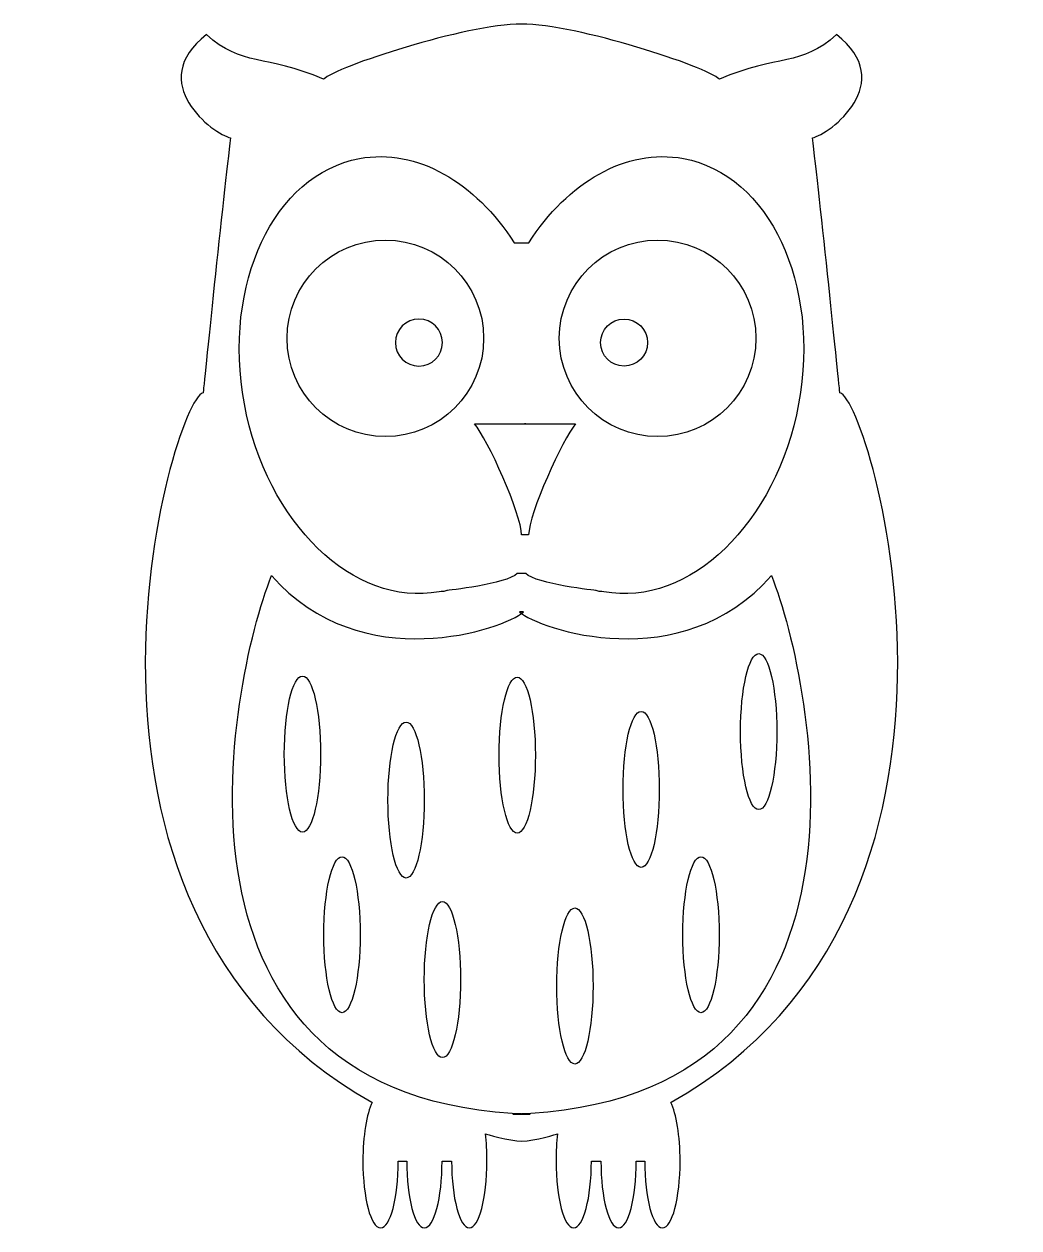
# Model space of a CAD drawing. Header units: centimetres. Extents: x -8.2 to 8.2, y -10 to 10.
import ezdxf

# ---------------------------------------------------------------- set-up
doc = ezdxf.new("R2010")
doc.units = ezdxf.units.CM
doc.header["$MEASUREMENT"] = 0
doc.layers.add('Camada 1', color=7, linetype='Continuous')

msp = doc.modelspace()

# ---------------------------------------------------------------- linework, layer by layer
at = {"layer": 'Camada 1'}
for points, knots in [([(0.00799, -8.5177), (-0.20405, -8.5177), (-0.59679, -8.39591), (-0.59679, -8.39591), (-0.59679, -8.39591), (-0.58031, -8.53415), (-0.57118, -8.68735), (-0.57118, -8.84864), (-0.57118, -8.84864), (-0.57118, -9.45837), (-0.70204, -9.95248), (-0.86336, -9.95248), (-0.86336, -9.95248), (-1.02468, -9.95248), (-1.15554, -9.45837), (-1.15554, -8.84864), (-1.15554, -8.84864), (-1.15554, -8.84864), (-1.31358, -8.84865), (-1.31358, -8.84865), (-1.31358, -8.84865), (-1.31358, -9.45838), (-1.44444, -9.95249), (-1.60576, -9.95249), (-1.60576, -9.95249), (-1.76708, -9.95249), (-1.89794, -9.45838), (-1.89794, -8.84865), (-1.89794, -8.84865), (-1.89794, -8.84865), (-2.0392, -8.84865), (-2.0392, -8.84865), (-2.0392, -8.84865), (-2.0392, -9.45838), (-2.17009, -9.95249), (-2.33138, -9.95249), (-2.33138, -9.95249), (-2.49267, -9.95249), (-2.62356, -9.45838), (-2.62356, -8.84865), (-2.62356, -8.84865), (-2.62356, -8.42889), (-2.56167, -8.0639), (-2.47037, -7.87721), (-2.47037, -7.87721), (-2.47037, -7.87721), (-2.47542, -7.87493), (-2.47542, -7.87493), (-2.47542, -7.87493), (-8.22748, -4.62865), (-5.77887, 3.74319), (-5.26627, 3.85681), (-5.26627, 3.85681), (-5.26627, 3.85681), (-4.92461, 7.21702), (-4.81047, 8.07125), (-4.81047, 8.07125), (-5.09505, 8.12834), (-6.2344, 8.98258), (-5.2092, 9.78001), (-5.2092, 9.78001), (-4.62989, 9.2451), (-4.24106, 9.45714), (-3.27293, 9.03939), (-3.27293, 9.03939), (-3.07486, 9.2451), (-0.91892, 9.95249), (0, 9.95249), (0, 9.95249), (0.91895, 9.95249), (3.07486, 9.2451), (3.27295, 9.03938), (3.27295, 9.03938), (4.24109, 9.45713), (4.62989, 9.24509), (5.20922, 9.78), (5.20922, 9.78), (6.23443, 8.98257), (5.09511, 8.12831), (4.81052, 8.07124), (4.81052, 8.07124), (4.92463, 7.21698), (5.26632, 3.8568), (5.26632, 3.8568), (5.26632, 3.8568), (5.77892, 3.74319), (8.22754, -4.62865), (2.47552, -7.87496), (2.47552, -7.87496), (2.47552, -7.87496), (2.47047, -7.87724), (2.47047, -7.87724), (2.47047, -7.87724), (2.56178, -8.06393), (2.62366, -8.42892), (2.62366, -8.84868), (2.62366, -8.84868), (2.62366, -9.45841), (2.4928, -9.95252), (2.33145, -9.95252), (2.33145, -9.95252), (2.17013, -9.95252), (2.03927, -9.45841), (2.03927, -8.84868), (2.03927, -8.84868), (2.03927, -8.84868), (1.89799, -8.84867), (1.89799, -8.84867), (1.89799, -8.84867), (1.89799, -9.4584), (1.76713, -9.95251), (1.60581, -9.95251), (1.60581, -9.95251), (1.44449, -9.95251), (1.3136, -9.4584), (1.3136, -8.84867), (1.3136, -8.84867), (1.3136, -8.84867), (1.15559, -8.84867), (1.15559, -8.84867), (1.15559, -8.84867), (1.15559, -9.4584), (1.0247, -9.95251), (0.86338, -9.95251), (0.86338, -9.95251), (0.70206, -9.95251), (0.5712, -9.4584), (0.5712, -8.84867), (0.5712, -8.84867), (0.5712, -8.68735), (0.58033, -8.53416), (0.59681, -8.39594), (0.59681, -8.39594), (0.59682, -8.39592), (0.22008, -8.5177), (0.00799, -8.5177), (0.00799, -8.5177), (0.00799, -8.5177), (0.00799, -8.5177), (0.00799, -8.5177)], [0, 0, 0, 0, 0.02777778, 0.02777778, 0.02777778, 0.02777778, 0.05555556, 0.05555556, 0.05555556, 0.05555556, 0.08333333, 0.08333333, 0.08333333, 0.08333333, 0.11111111, 0.11111111, 0.11111111, 0.11111111, 0.13888889, 0.13888889, 0.13888889, 0.13888889, 0.16666667, 0.16666667, 0.16666667, 0.16666667, 0.19444444, 0.19444444, 0.19444444, 0.19444444, 0.22222222, 0.22222222, 0.22222222, 0.22222222, 0.25, 0.25, 0.25, 0.25, 0.27777778, 0.27777778, 0.27777778, 0.27777778, 0.30555556, 0.30555556, 0.30555556, 0.30555556, 0.33333333, 0.33333333, 0.33333333, 0.33333333, 0.36111111, 0.36111111, 0.36111111, 0.36111111, 0.38888889, 0.38888889, 0.38888889, 0.38888889, 0.41666667, 0.41666667, 0.41666667, 0.41666667, 0.44444444, 0.44444444, 0.44444444, 0.44444444, 0.47222222, 0.47222222, 0.47222222, 0.47222222, 0.5, 0.5, 0.5, 0.5, 0.52777778, 0.52777778, 0.52777778, 0.52777778, 0.55555556, 0.55555556, 0.55555556, 0.55555556, 0.58333333, 0.58333333, 0.58333333, 0.58333333, 0.61111111, 0.61111111, 0.61111111, 0.61111111, 0.63888889, 0.63888889, 0.63888889, 0.63888889, 0.66666667, 0.66666667, 0.66666667, 0.66666667, 0.69444444, 0.69444444, 0.69444444, 0.69444444, 0.72222222, 0.72222222, 0.72222222, 0.72222222, 0.75, 0.75, 0.75, 0.75, 0.77777778, 0.77777778, 0.77777778, 0.77777778, 0.80555556, 0.80555556, 0.80555556, 0.80555556, 0.83333333, 0.83333333, 0.83333333, 0.83333333, 0.86111111, 0.86111111, 0.86111111, 0.86111111, 0.88888889, 0.88888889, 0.88888889, 0.88888889, 0.91666667, 0.91666667, 0.91666667, 0.91666667, 0.94444444, 0.94444444, 0.94444444, 0.94444444, 1, 1, 1, 1]), ([(0.07051, 0.86871), (0.2473, 0.69218), (1.23701, 0.5859), (1.23701, 0.5859), (1.23701, 0.5859), (1.34123, 0.54685), (1.24841, 0.58667), (1.35978, 0.56611), (1.35978, 0.56611), (2.77609, 0.30536), (4.21979, 1.69707), (4.58426, 3.67547), (4.58426, 3.67547), (4.94875, 5.65334), (4.0955, 7.46838), (2.67894, 7.72963), (2.67894, 7.72963), (1.72652, 7.90489), (0.76169, 7.33294), (0.121, 6.33819), (0.121, 6.33819), (0.121, 6.33819), (-0.12099, 6.33817), (-0.12099, 6.33817), (-0.12099, 6.33817), (-0.76168, 7.33292), (-1.72653, 7.90487), (-2.67893, 7.72961), (-2.67893, 7.72961), (-4.09551, 7.46836), (-4.94874, 5.65332), (-4.58425, 3.67545), (-4.58425, 3.67545), (-4.21979, 1.69708), (-2.77606, 0.30535), (-1.35975, 0.56609), (-1.35975, 0.56609), (-1.24841, 0.58662), (-1.34123, 0.5468), (-1.23698, 0.58588), (-1.23698, 0.58588), (-1.23698, 0.58588), (-0.24728, 0.69216), (-0.07048, 0.86869), (-0.07048, 0.86869), (-0.07048, 0.86869), (0.07051, 0.86871), (0.07051, 0.86871)], [0, 0, 0, 0, 0.07692308, 0.07692308, 0.07692308, 0.07692308, 0.15384615, 0.15384615, 0.15384615, 0.15384615, 0.23076923, 0.23076923, 0.23076923, 0.23076923, 0.30769231, 0.30769231, 0.30769231, 0.30769231, 0.38461538, 0.38461538, 0.38461538, 0.38461538, 0.46153846, 0.46153846, 0.46153846, 0.46153846, 0.53846154, 0.53846154, 0.53846154, 0.53846154, 0.61538462, 0.61538462, 0.61538462, 0.61538462, 0.69230769, 0.69230769, 0.69230769, 0.69230769, 0.76923077, 0.76923077, 0.76923077, 0.76923077, 0.84615385, 0.84615385, 0.84615385, 0.84615385, 1, 1, 1, 1]), ([(-2.25129, 3.13089), (-1.3534, 3.13089), (-0.62574, 3.85884), (-0.62574, 4.75646), (-0.62574, 4.75646), (-0.62574, 5.65435), (-1.35342, 6.38201), (-2.25129, 6.38201), (-2.25129, 6.38201), (-3.14916, 6.38201), (-3.87684, 5.65433), (-3.87684, 4.75646), (-3.87684, 4.75646), (-3.87683, 3.85884), (-3.14915, 3.13089), (-2.25129, 3.13089)], [0, 0, 0, 0, 0.2, 0.2, 0.2, 0.2, 0.4, 0.4, 0.4, 0.4, 0.6, 0.6, 0.6, 0.6, 1, 1, 1, 1]), ([(3.87689, 4.75647), (3.87689, 5.65436), (3.14918, 6.38202), (2.25132, 6.38202), (2.25132, 6.38202), (1.35346, 6.38202), (0.62577, 5.65434), (0.62577, 4.75647), (0.62577, 4.75647), (0.62577, 3.85884), (1.35345, 3.1309), (2.25132, 3.1309), (2.25132, 3.1309), (3.14919, 3.1309), (3.87689, 3.85884), (3.87689, 4.75647)], [0, 0, 0, 0, 0.2, 0.2, 0.2, 0.2, 0.4, 0.4, 0.4, 0.4, 0.6, 0.6, 0.6, 0.6, 1, 1, 1, 1]), ([(0.07078, 3.34293), (0.07078, 3.34293), (-0.7774, 3.34293), (-0.7774, 3.34293), (-0.7774, 3.34293), (-0.56536, 3.09539), (0, 1.85814), (0, 1.50482), (0, 1.50482), (0, 1.50482), (0.11822, 1.50482), (0.11822, 1.50482), (0.11822, 1.50482), (0.11822, 1.85814), (0.68356, 3.09539), (0.89562, 3.34293), (0.89562, 3.34293), (0.89562, 3.34293), (0.04744, 3.34293), (0.04744, 3.34293), (0.04744, 3.34293), (0.04744, 3.34293), (0.07078, 3.34293), (0.07078, 3.34293)], [0, 0, 0, 0, 0.14285714, 0.14285714, 0.14285714, 0.14285714, 0.28571429, 0.28571429, 0.28571429, 0.28571429, 0.42857143, 0.42857143, 0.42857143, 0.42857143, 0.57142857, 0.57142857, 0.57142857, 0.57142857, 0.71428571, 0.71428571, 0.71428571, 0.71428571, 1, 1, 1, 1]), ([(0.03553, 0.2326), (-0.28253, -0.05019), (-2.65052, -0.86285), (-4.13504, 0.83347), (-4.13504, 0.83347), (-4.84193, -0.96914), (-6.25546, -7.89622), (0.14155, -8.07301), (0.14155, -8.07301), (0.14155, -8.07301), (-0.14153, -8.07302), (-0.14153, -8.07302), (-0.14153, -8.07302), (6.25549, -7.89623), (4.84195, -0.96914), (4.13506, 0.83346), (4.13506, 0.83346), (2.65051, -0.86286), (0.28257, -0.0502), (-0.03551, 0.23259), (-0.03551, 0.23259), (-0.03551, 0.23259), (0.03553, 0.2326), (0.03553, 0.2326)], [0, 0, 0, 0, 0.14285714, 0.14285714, 0.14285714, 0.14285714, 0.28571429, 0.28571429, 0.28571429, 0.28571429, 0.42857143, 0.42857143, 0.42857143, 0.42857143, 0.57142857, 0.57142857, 0.57142857, 0.57142857, 0.71428571, 0.71428571, 0.71428571, 0.71428571, 1, 1, 1, 1]), ([(3.92327, -0.4568), (3.75714, -0.4568), (3.62273, -1.03433), (3.62273, -1.7468), (3.62273, -1.7468), (3.62273, -2.45927), (3.75714, -3.0368), (3.92327, -3.0368), (3.92327, -3.0368), (4.08916, -3.0368), (4.2236, -2.45927), (4.2236, -1.7468), (4.2236, -1.7468), (4.2236, -1.03433), (4.08916, -0.4568), (3.92327, -0.4568)], [0, 0, 0, 0, 0.2, 0.2, 0.2, 0.2, 0.4, 0.4, 0.4, 0.4, 0.6, 0.6, 0.6, 0.6, 1, 1, 1, 1]), ([(-3.62244, -0.82785), (-3.78857, -0.82785), (-3.92301, -1.40538), (-3.92301, -2.11788), (-3.92301, -2.11788), (-3.92301, -2.83035), (-3.78858, -3.40788), (-3.62244, -3.40788), (-3.62244, -3.40788), (-3.45655, -3.40788), (-3.32214, -2.83035), (-3.32214, -2.11788), (-3.32214, -2.11788), (-3.32213, -1.40539), (-3.45657, -0.82785), (-3.62244, -0.82785)], [0, 0, 0, 0, 0.2, 0.2, 0.2, 0.2, 0.4, 0.4, 0.4, 0.4, 0.6, 0.6, 0.6, 0.6, 1, 1, 1, 1]), ([(-0.37105, -2.13537), (-0.37105, -2.84784), (-0.23662, -3.42537), (-0.07075, -3.42537), (-0.07075, -3.42537), (0.09538, -3.42537), (0.22982, -2.84784), (0.22982, -2.13537), (0.22982, -2.13537), (0.22982, -1.4229), (0.09539, -0.84537), (-0.07075, -0.84537), (-0.07075, -0.84537), (-0.23664, -0.84537), (-0.37105, -1.42293), (-0.37105, -2.13537)], [0, 0, 0, 0, 0.2, 0.2, 0.2, 0.2, 0.4, 0.4, 0.4, 0.4, 0.6, 0.6, 0.6, 0.6, 1, 1, 1, 1]), ([(-1.90836, -1.58776), (-2.07449, -1.58776), (-2.20893, -2.16529), (-2.20893, -2.87776), (-2.20893, -2.87776), (-2.20893, -3.59026), (-2.0745, -4.16779), (-1.90836, -4.16779), (-1.90836, -4.16779), (-1.74249, -4.16779), (-1.60806, -3.59026), (-1.60806, -2.87776), (-1.60806, -2.87776), (-1.60806, -2.1653), (-1.74249, -1.58776), (-1.90836, -1.58776)], [0, 0, 0, 0, 0.2, 0.2, 0.2, 0.2, 0.4, 0.4, 0.4, 0.4, 0.6, 0.6, 0.6, 0.6, 1, 1, 1, 1]), ([(1.9794, -1.41097), (1.81329, -1.41097), (1.67886, -1.9885), (1.67886, -2.70097), (1.67886, -2.70097), (1.67886, -3.41347), (1.81329, -3.991), (1.9794, -3.991), (1.9794, -3.991), (2.14529, -3.991), (2.27973, -3.41347), (2.27973, -2.70097), (2.27973, -2.70097), (2.2797, -1.9885), (2.14527, -1.41097), (1.9794, -1.41097)], [0, 0, 0, 0, 0.2, 0.2, 0.2, 0.2, 0.4, 0.4, 0.4, 0.4, 0.6, 0.6, 0.6, 0.6, 1, 1, 1, 1]), ([(-2.96881, -3.81421), (-3.13494, -3.81421), (-3.26938, -4.39172), (-3.26938, -5.10421), (-3.26938, -5.10421), (-3.26938, -5.81668), (-3.13495, -6.39421), (-2.96881, -6.39421), (-2.96881, -6.39421), (-2.80292, -6.39421), (-2.66851, -5.81668), (-2.66851, -5.10421), (-2.66851, -5.10421), (-2.66851, -4.39174), (-2.80294, -3.81421), (-2.96881, -3.81421)], [0, 0, 0, 0, 0.2, 0.2, 0.2, 0.2, 0.4, 0.4, 0.4, 0.4, 0.6, 0.6, 0.6, 0.6, 1, 1, 1, 1]), ([(2.66853, -5.10421), (2.66853, -5.81668), (2.80296, -6.39421), (2.96886, -6.39421), (2.96886, -6.39421), (3.13499, -6.39421), (3.2694, -5.81668), (3.2694, -5.10421), (3.2694, -5.10421), (3.2694, -4.39171), (3.13499, -3.81421), (2.96886, -3.81421), (2.96886, -3.81421), (2.80297, -3.81421), (2.66853, -4.39174), (2.66853, -5.10421)], [0, 0, 0, 0, 0.2, 0.2, 0.2, 0.2, 0.4, 0.4, 0.4, 0.4, 0.6, 0.6, 0.6, 0.6, 1, 1, 1, 1]), ([(-1.60806, -5.8466), (-1.60806, -6.55907), (-1.47363, -7.1366), (-1.30776, -7.1366), (-1.30776, -7.1366), (-1.14163, -7.1366), (-1.00719, -6.55907), (-1.00719, -5.8466), (-1.00719, -5.8466), (-1.00719, -5.13413), (-1.14162, -4.5566), (-1.30776, -4.5566), (-1.30776, -4.5566), (-1.47362, -4.5566), (-1.60806, -5.13413), (-1.60806, -5.8466)], [0, 0, 0, 0, 0.2, 0.2, 0.2, 0.2, 0.4, 0.4, 0.4, 0.4, 0.6, 0.6, 0.6, 0.6, 1, 1, 1, 1]), ([(0.58312, -5.95262), (0.58312, -6.66512), (0.71755, -7.24265), (0.88345, -7.24265), (0.88345, -7.24265), (1.04956, -7.24265), (1.18399, -6.66512), (1.18399, -5.95262), (1.18399, -5.95262), (1.18399, -5.24015), (1.04956, -4.66262), (0.88345, -4.66262), (0.88345, -4.66262), (0.71755, -4.66262), (0.58312, -5.24015), (0.58312, -5.95262)], [0, 0, 0, 0, 0.2, 0.2, 0.2, 0.2, 0.4, 0.4, 0.4, 0.4, 0.6, 0.6, 0.6, 0.6, 1, 1, 1, 1])]:
    msp.add_open_spline(points, degree=3, knots=knots, dxfattribs=at)
at = {"layer": 'Camada 1', "color": 7}
for points in [[(-2.08513, 4.68596), (-2.08513, 4.90054), (-1.91114, 5.07453), (-1.69632, 5.07453), (-1.69632, 5.07453), (-1.48148, 5.07453), (-1.30749, 4.90054), (-1.30749, 4.68596), (-1.30749, 4.68596), (-1.30749, 4.47112), (-1.48148, 4.29686), (-1.69632, 4.29686), (-1.69632, 4.29686), (-1.91114, 4.29689), (-2.08513, 4.47114), (-2.08513, 4.68596)], [(2.08518, 4.68596), (2.08518, 4.90054), (1.91119, 5.07453), (1.69635, 5.07453), (1.69635, 5.07453), (1.48153, 5.07453), (1.30754, 4.90054), (1.30754, 4.68596), (1.30754, 4.68596), (1.30754, 4.47112), (1.48153, 4.29686), (1.69635, 4.29686), (1.69635, 4.29686), (1.91119, 4.29689), (2.08518, 4.47114), (2.08518, 4.68596)]]:
    msp.add_open_spline(points, degree=3, knots=[0, 0, 0, 0, 0.2, 0.2, 0.2, 0.2, 0.4, 0.4, 0.4, 0.4, 0.6, 0.6, 0.6, 0.6, 1, 1, 1, 1], dxfattribs=at)

doc.saveas('drawing.dxf')
